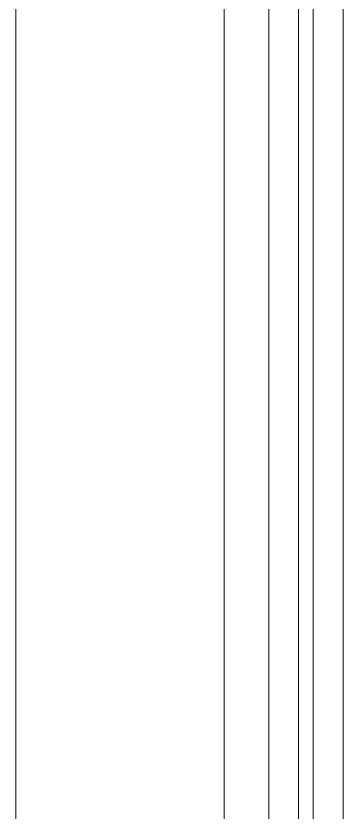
# Model space of a CAD drawing. Header units: millimetres. Extents: x -164500 to 426394, y -23753 to 102118.
# Drawn here: x 148504 to 148724, y 80109 to 80645 of the extents above; entities that cross this region are included whole.
import ezdxf

# ---------------------------------------------------------------- set-up
doc = ezdxf.new("R2010")
doc.units = ezdxf.units.MM
for name, color, linetype, lineweight in [('A-GLAZ', 7, 'Continuous', 9), ('A-GLAZ-1', 7, 'Continuous', 5), ('A-WALL', 7, 'Continuous', 5)]:
    doc.layers.add(name, color=color, linetype=linetype, lineweight=lineweight)

# ---------------------------------------------------------------- blocks, each defined once
blk = doc.blocks.new('120_Окно_СКБ_2Ст - 120_Окно_СКБ_2Ст 2100х2400 _мал створка справа_-22446225-Объем проектирования 2 этажа')
at = {"layer": 'A-GLAZ'}
for p, q in [((150, -87), (-980, -87)), ((-1000, -137), (170, -137)), ((170, -137), (-1000, -137))]:
    blk.add_line(p, q, dxfattribs=at)
at = {"layer": 'A-GLAZ-1'}
for p, q in [((1050, -57), (-1050, -57)), ((-930, -107), (100, -107)), ((100, -117), (-930, -117))]:
    blk.add_line(p, q, dxfattribs=at)
blk = doc.blocks.new('2floor')
at = {"layer": 'A-WALL'}
blk.add_line((148504.12, 5220), (148504.12, 7320), dxfattribs=at)
at = {"layer": 'A-GLAZ', "color": 3, "rotation": 89.99999999999993}
blk.add_blockref('120_Окно_СКБ_2Ст - 120_Окно_СКБ_2Ст 2100х2400 _мал створка справа_-22446225-Объем проектирования 2 этажа', (148587.12, 6270), dxfattribs=at)

msp = doc.modelspace()

# ---------------------------------------------------------------- block references
msp.add_blockref('2floor', (0, 74539.358))

doc.saveas('drawing.dxf')
